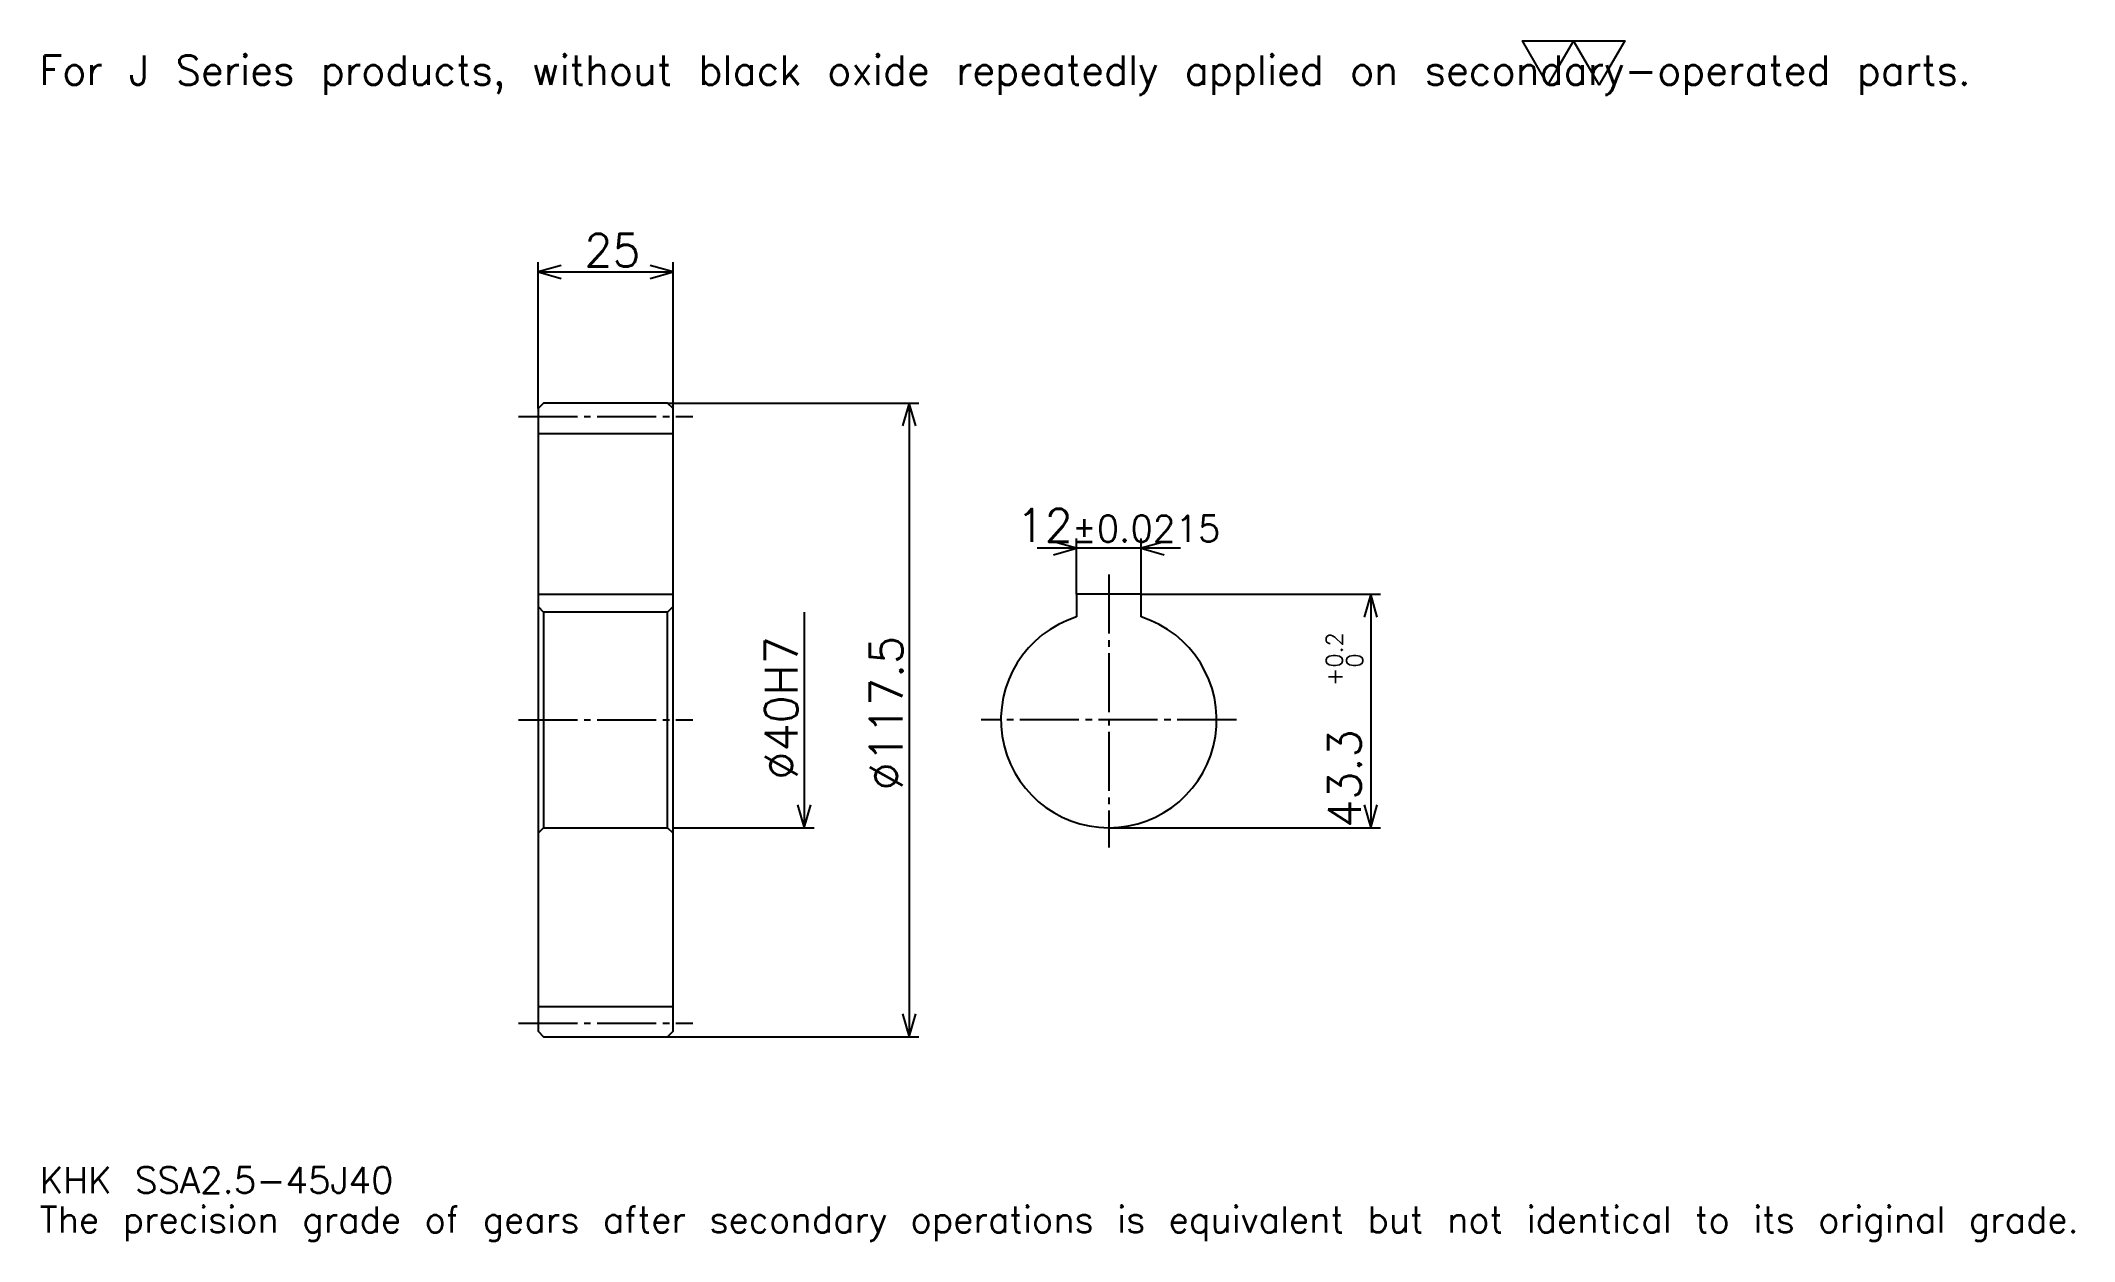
# Model space of a CAD drawing. Extents: x 12 to 389, y 4 to 227.
import ezdxf

# ---------------------------------------------------------------- set-up
doc = ezdxf.new("R2010")
doc.units = 0
doc.linetypes.add('DASHDOT', pattern=[14.592392, 10.944293, -1.216033, 1.216033, -1.216033])
doc.layers.get('0').update_dxf_attribs({"linetype": 'CONTINUOUS'})
doc.layers.add('DASHDOT', color=6, linetype='DASHDOT')
doc.styles.add('KANJI', font='TXT', dxfattribs={"bigfont": 'BIGFONT'})

msp = doc.modelspace()

# ---------------------------------------------------------------- linework, layer by layer
at = {"color": 5}
for p, q in [((104.615494, 159.908295), (104.615494, 186.052979)), ((129.615494, 159.908295), (129.615494, 186.052979)), ((104.615494, 184.228943), (129.615494, 184.228943)), ((104.615494, 158.908295), (104.615494, 159.908295)), ((128.615494, 159.908295), (129.615494, 159.908295)), ((129.615494, 159.908295), (175.216721, 159.908295)), ((129.615494, 158.908295), (129.615494, 159.908295)), ((173.39267, 159.908295), (173.39267, 42.408287)), ((223.713318, 132.97052), (197.120926, 132.97052)), ((204.417114, 124.458282), (204.417114, 134.794556)), ((216.417114, 124.458282), (216.417114, 134.794556)), ((216.417114, 124.458282), (260.802307, 124.458282)), ((258.978271, 124.458282), (258.978271, 81.158287)), ((153.936142, 121.158287), (153.936142, 81.158287)), ((129.615494, 81.158287), (155.760193, 81.158287)), ((210.417114, 81.158287), (260.802307, 81.158287)), ((128.615494, 42.408287), (129.615494, 42.408287)), ((129.615494, 42.408287), (175.216721, 42.408287))]:
    msp.add_line(p, q, dxfattribs=at)
at = {"color": 4}
for p, q in [((104.615494, 154.283295), (129.615494, 154.283295)), ((104.615494, 124.458282), (129.615494, 124.458282)), ((129.615494, 122.158287), (128.615494, 121.158287)), ((104.615494, 80.158287), (105.615494, 81.158287)), ((129.615494, 80.158287), (128.615494, 81.158287)), ((104.615494, 48.033287), (129.615494, 48.033287))]:
    msp.add_line(p, q, dxfattribs=at)
at = {"color": 7}
msp.add_lwpolyline([(291.847839, 218.885864), (287.105316, 227.106247), (306.075409, 227.106247), (301.332886, 218.885864), (296.590363, 227.106247), (291.847839, 218.885864)], dxfattribs=at)
at = {"color": 5}
for points in [[(108.871605, 185.444977), (104.615494, 184.228943), (108.871605, 183.012909)], [(125.359375, 183.012909), (129.615494, 184.228943), (125.359375, 185.444977)], [(174.608704, 155.652176), (173.39267, 159.908295), (172.176636, 155.652176)], [(200.161011, 131.754486), (204.417114, 132.97052), (200.161011, 134.186554)], [(220.673233, 134.186554), (216.417114, 132.97052), (220.673233, 131.754486)], [(260.194275, 120.202171), (258.978271, 124.458282), (257.762207, 120.202171)], [(152.720108, 85.414398), (153.936142, 81.158287), (155.152176, 85.414398)], [(257.762207, 85.414398), (258.978271, 81.158287), (260.194275, 85.414398)], [(172.176636, 46.664402), (173.39267, 42.408287), (174.608704, 46.664402)]]:
    msp.add_lwpolyline(points, dxfattribs=at)
at = {"color": 4}
for points in [[(104.615494, 80.158287), (104.615494, 43.408287), (105.615494, 42.408287), (128.615494, 42.408287), (129.615494, 43.408287), (129.615494, 158.908295), (128.615494, 159.908295), (105.615494, 159.908295), (104.615494, 158.908295), (104.615494, 80.158287)], [(216.417114, 120.237076), (216.417114, 124.458282), (204.417114, 124.458282), (204.417114, 120.237076)], [(104.615494, 122.158287), (105.615494, 121.158287), (105.615494, 81.158287), (128.615494, 81.158287), (128.615494, 121.158287), (105.615494, 121.158287)]]:
    msp.add_lwpolyline(points, dxfattribs=at)
msp.add_arc((210.417114, 101.158287), 20, 107.45760275, 72.54239725, dxfattribs=at)
at = {"layer": 'DASHDOT', "color": 7}
for p, q in [((100.9674, 157.408295), (133.263596, 157.408295)), ((210.417114, 128.106384), (210.417114, 77.510193)), ((100.9674, 101.158287), (133.263596, 101.158287)), ((234.065216, 101.158287), (186.769028, 101.158287)), ((100.9674, 44.908287), (133.263596, 44.908287))]:
    msp.add_line(p, q, dxfattribs=at)

# ---------------------------------------------------------------- texts
at = {"color": 7, "style": 'KANJI'}
for s, height, p in [('For J Series products, without black oxide repeatedly applied on secondary-operated parts.', 5.472147, (12.160326, 218.885864)), ('25', 6.080163, (113.163391, 185.201752)), ('12', 6.080163, (193.306335, 134.186554)), ('%%p0.0215', 4.86413, (203.58107, 134.186554)), ('KHK SSA2.5-45J40', 4.86413, (12.160326, 13.376359)), ('The precision grade of gears after secondary operations is equivalent but not identical to its original grade.', 4.86413, (12.160326, 6.080163))]:
    msp.add_text(s, height=height, dxfattribs=at).set_placement(p)
for s, height, p in [('0.2', 3.040082, (253.749313, 110.863808)), ('%%c40H7', 6.080163, (152.720108, 90.061989)), ('%%c117.5', 6.080163, (172.176636, 88.085938)), ('+', 3.040082, (253.749313, 107.458916)), ('0', 3.040082, (257.519012, 110.863808)), ('43.3', 6.080163, (257.154205, 81.141563))]:
    msp.add_text(s, height=height, rotation=90, dxfattribs=at).set_placement(p)

doc.saveas('drawing.dxf')
